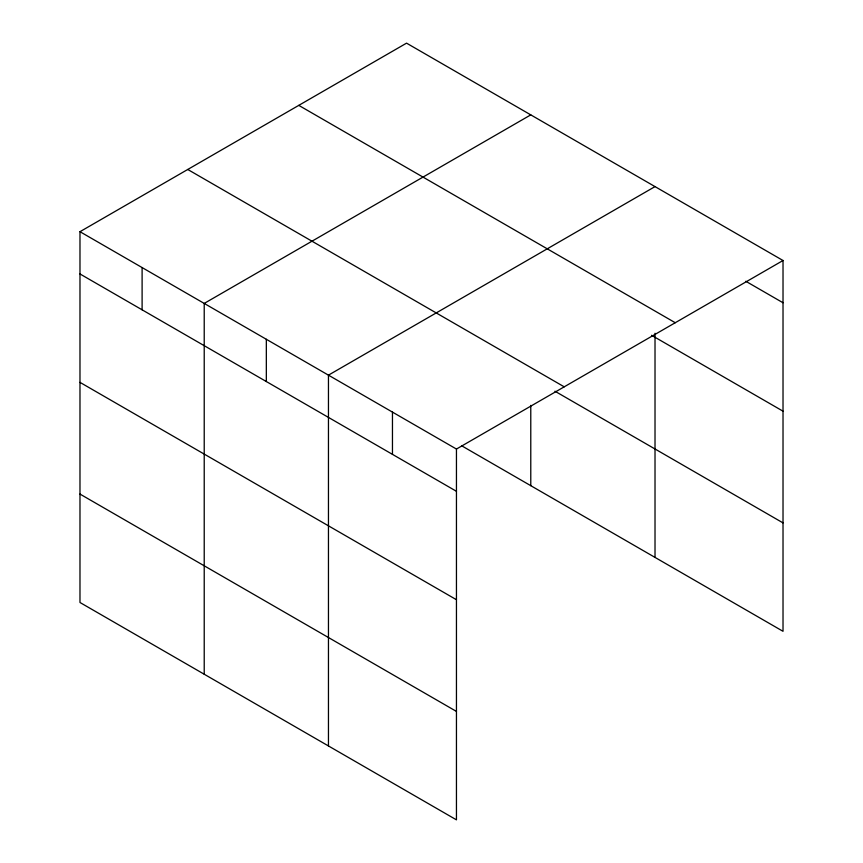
<?xml version="1.0" encoding="UTF-8"?>
<svg xmlns="http://www.w3.org/2000/svg" width="863" height="863" viewBox="0 0 863 863"><rect width="100%" height="100%" fill="white"/><g stroke="black" fill="none" stroke-linecap="round" stroke-linejoin="round"><path stroke-width="1.29" d="M456.451 599.72L456.451 449.051L79.979 231.694L79.979 602.493L456.451 819.85L456.451 599.72L79.979 382.363M655.017 333.269L655.017 557.412M461.759 445.837L783.021 631.306L783.021 260.507L406.549 43.15L79.979 231.694M530.777 114.876L204.218 303.42L204.218 674.219M655.017 186.602L328.458 375.146L328.458 745.945M456.451 449.051L783.021 260.507M745.783 281.262L783.021 302.762M298.781 105.372L675.254 322.73M651.565 335.286L783.021 411.187M187.746 169.472L564.219 386.829M554.941 391.209L783.021 522.892M79.979 273.949L456.451 491.306M79.979 494.068L456.451 711.425M530.777 405.373L530.777 485.686M392.46 412.093L392.46 454.348M266.333 339.278L266.333 381.532M142.104 267.552L142.104 309.806"/></g></svg>
